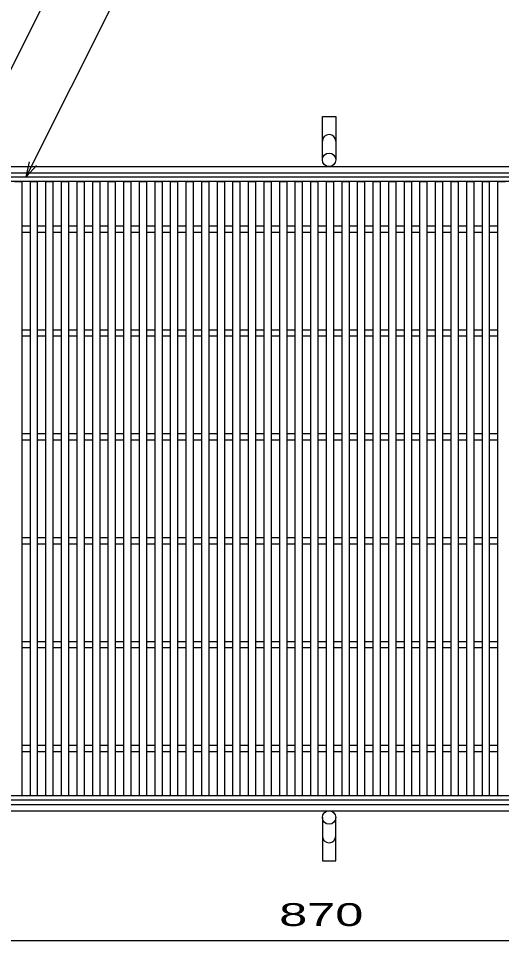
# Model space of a CAD drawing. Units: millimetres, scale not verified. Extents: x -1820 to 1731, y -1282 to 1054.
# Drawn here: x -1150 to -684, y -286 to 602 of the extents above; entities that cross this region are included whole.
import ezdxf
from ezdxf.enums import TextEntityAlignment as Align

# ---------------------------------------------------------------- set-up
doc = ezdxf.new("R2010")
doc.units = ezdxf.units.MM
doc.header["$LTSCALE"] = 10
for name, color, linetype, lineweight in [('16', 3, 'Continuous', 25), ('19', 6, 'Continuous', 25), ('22', 4, 'Continuous', 25)]:
    doc.layers.add(name, color=color, linetype=linetype, lineweight=lineweight)
doc.styles.add('ベクトル', font='')
doc.styles.get('ベクトル').set_extended_font_data('ベクトル')

msp = doc.modelspace()

# ---------------------------------------------------------------- linework, layer by layer
at = {"layer": '16'}
for p, q in [((-1348, 449), (-353, 449)), ((-353, 444.5), (-1348, 444.5)), ((-1153, 444.5), (-1146, 444.5)), ((-1146, -146.5), (-1146, 444.5)), ((-1138, -146.5), (-1138, 444.5)), ((-1138, 444.5), (-1131, 444.5)), ((-1131, -146.5), (-1131, 444.5)), ((-1123, -146.5), (-1123, 444.5)), ((-1123, 444.5), (-1116, 444.5)), ((-1116, -146.5), (-1116, 444.5)), ((-1108, -146.5), (-1108, 444.5)), ((-1108, 444.5), (-1101, 444.5)), ((-1101, -146.5), (-1101, 444.5)), ((-1093, -146.5), (-1093, 444.5)), ((-1093, 444.5), (-1086, 444.5)), ((-1086, -146.5), (-1086, 444.5)), ((-1078, -146.5), (-1078, 444.5)), ((-1078, 444.5), (-1071, 444.5)), ((-1071, -146.5), (-1071, 444.5)), ((-1063, -146.5), (-1063, 444.5)), ((-1063, 444.5), (-1056, 444.5)), ((-1056, -146.5), (-1056, 444.5)), ((-1048, -146.5), (-1048, 444.5)), ((-1048, 444.5), (-1041, 444.5)), ((-1041, -146.5), (-1041, 444.5)), ((-1033, -146.5), (-1033, 444.5)), ((-1033, 444.5), (-1026, 444.5)), ((-1026, -146.5), (-1026, 444.5)), ((-1018, -146.5), (-1018, 444.5)), ((-1018, 444.5), (-1011, 444.5)), ((-1011, -146.5), (-1011, 444.5)), ((-1003, -146.5), (-1003, 444.5)), ((-1003, 444.5), (-996, 444.5)), ((-996, -146.5), (-996, 444.5)), ((-988, -146.5), (-988, 444.5)), ((-988, 444.5), (-981, 444.5)), ((-981, -146.5), (-981, 444.5)), ((-973, -146.5), (-973, 444.5)), ((-973, 444.5), (-966, 444.5)), ((-966, -146.5), (-966, 444.5)), ((-958, -146.5), (-958, 444.5)), ((-958, 444.5), (-951, 444.5)), ((-951, -146.5), (-951, 444.5)), ((-943, -146.5), (-943, 444.5)), ((-943, 444.5), (-936, 444.5)), ((-936, -146.5), (-936, 444.5)), ((-928, -146.5), (-928, 444.5)), ((-928, 444.5), (-921, 444.5)), ((-921, -146.5), (-921, 444.5)), ((-913, -146.5), (-913, 444.5)), ((-913, 444.5), (-906, 444.5)), ((-906, -146.5), (-906, 444.5)), ((-898, -146.5), (-898, 444.5)), ((-898, 444.5), (-891, 444.5)), ((-891, -146.5), (-891, 444.5)), ((-883, -146.5), (-883, 444.5)), ((-883, 444.5), (-876, 444.5)), ((-876, -146.5), (-876, 444.5)), ((-868, -146.5), (-868, 444.5)), ((-868, 444.5), (-861, 444.5)), ((-861, -146.5), (-861, 444.5)), ((-853, -146.5), (-853, 444.5)), ((-853, 444.5), (-846, 444.5)), ((-846, -146.5), (-846, 444.5)), ((-838, -146.5), (-838, 444.5)), ((-838, 444.5), (-831, 444.5)), ((-831, -146.5), (-831, 444.5)), ((-823, -146.5), (-823, 444.5)), ((-823, 444.5), (-816, 444.5)), ((-816, -146.5), (-816, 444.5)), ((-808, -146.5), (-808, 444.5)), ((-808, 444.5), (-801, 444.5)), ((-801, -146.5), (-801, 444.5)), ((-793, -146.5), (-793, 444.5)), ((-793, 444.5), (-786, 444.5)), ((-786, -146.5), (-786, 444.5)), ((-778, -146.5), (-778, 444.5)), ((-778, 444.5), (-771, 444.5)), ((-771, -146.5), (-771, 444.5)), ((-763, -146.5), (-763, 444.5)), ((-763, 444.5), (-756, 444.5)), ((-756, -146.5), (-756, 444.5)), ((-748, -146.5), (-748, 444.5)), ((-748, 444.5), (-741, 444.5)), ((-741, -146.5), (-741, 444.5)), ((-733, -146.5), (-733, 444.5)), ((-733, 444.5), (-726, 444.5)), ((-726, -146.5), (-726, 444.5)), ((-718, -146.5), (-718, 444.5)), ((-718, 444.5), (-711, 444.5)), ((-711, -146.5), (-711, 444.5)), ((-703, -146.5), (-703, 444.5)), ((-703, 444.5), (-696, 444.5)), ((-696, -146.5), (-696, 444.5)), ((-688, -146.5), (-688, 444.5)), ((-688, 444.5), (-681, 444.5)), ((-1146, 402), (-1138, 402)), ((-1131, 402), (-1123, 402)), ((-1116, 402), (-1108, 402)), ((-1101, 402), (-1093, 402)), ((-1086, 402), (-1078, 402)), ((-1071, 402), (-1063, 402)), ((-1056, 402), (-1048, 402)), ((-1041, 402), (-1033, 402)), ((-1026, 402), (-1018, 402)), ((-1011, 402), (-1003, 402)), ((-996, 402), (-988, 402)), ((-981, 402), (-973, 402)), ((-966, 402), (-958, 402)), ((-951, 402), (-943, 402)), ((-936, 402), (-928, 402)), ((-921, 402), (-913, 402)), ((-906, 402), (-898, 402)), ((-891, 402), (-883, 402)), ((-876, 402), (-868, 402)), ((-861, 402), (-853, 402)), ((-846, 402), (-838, 402)), ((-831, 402), (-823, 402)), ((-816, 402), (-808, 402)), ((-801, 402), (-793, 402)), ((-786, 402), (-778, 402)), ((-771, 402), (-763, 402)), ((-756, 402), (-748, 402)), ((-741, 402), (-733, 402)), ((-726, 402), (-718, 402)), ((-711, 402), (-703, 402)), ((-696, 402), (-688, 402)), ((-1146, 396), (-1138, 396)), ((-1131, 396), (-1123, 396)), ((-1116, 396), (-1108, 396)), ((-1101, 396), (-1093, 396)), ((-1086, 396), (-1078, 396)), ((-1071, 396), (-1063, 396)), ((-1056, 396), (-1048, 396)), ((-1041, 396), (-1033, 396)), ((-1026, 396), (-1018, 396)), ((-1011, 396), (-1003, 396)), ((-996, 396), (-988, 396)), ((-981, 396), (-973, 396)), ((-966, 396), (-958, 396)), ((-951, 396), (-943, 396)), ((-936, 396), (-928, 396)), ((-921, 396), (-913, 396)), ((-906, 396), (-898, 396)), ((-891, 396), (-883, 396)), ((-876, 396), (-868, 396)), ((-861, 396), (-853, 396)), ((-846, 396), (-838, 396)), ((-831, 396), (-823, 396)), ((-816, 396), (-808, 396)), ((-801, 396), (-793, 396)), ((-786, 396), (-778, 396)), ((-771, 396), (-763, 396)), ((-756, 396), (-748, 396)), ((-741, 396), (-733, 396)), ((-726, 396), (-718, 396)), ((-711, 396), (-703, 396)), ((-696, 396), (-688, 396)), ((-1146, 302), (-1138, 302)), ((-1131, 302), (-1123, 302)), ((-1116, 302), (-1108, 302)), ((-1101, 302), (-1093, 302)), ((-1086, 302), (-1078, 302)), ((-1071, 302), (-1063, 302)), ((-1056, 302), (-1048, 302)), ((-1041, 302), (-1033, 302)), ((-1026, 302), (-1018, 302)), ((-1011, 302), (-1003, 302)), ((-996, 302), (-988, 302)), ((-981, 302), (-973, 302)), ((-966, 302), (-958, 302)), ((-951, 302), (-943, 302)), ((-936, 302), (-928, 302)), ((-921, 302), (-913, 302)), ((-906, 302), (-898, 302)), ((-891, 302), (-883, 302)), ((-876, 302), (-868, 302)), ((-861, 302), (-853, 302)), ((-846, 302), (-838, 302)), ((-831, 302), (-823, 302)), ((-816, 302), (-808, 302)), ((-801, 302), (-793, 302)), ((-786, 302), (-778, 302)), ((-771, 302), (-763, 302)), ((-756, 302), (-748, 302)), ((-741, 302), (-733, 302)), ((-726, 302), (-718, 302)), ((-711, 302), (-703, 302)), ((-696, 302), (-688, 302)), ((-1146, 296), (-1138, 296)), ((-1131, 296), (-1123, 296)), ((-1116, 296), (-1108, 296)), ((-1101, 296), (-1093, 296)), ((-1086, 296), (-1078, 296)), ((-1071, 296), (-1063, 296)), ((-1056, 296), (-1048, 296)), ((-1041, 296), (-1033, 296)), ((-1026, 296), (-1018, 296)), ((-1011, 296), (-1003, 296)), ((-996, 296), (-988, 296)), ((-981, 296), (-973, 296)), ((-966, 296), (-958, 296)), ((-951, 296), (-943, 296)), ((-936, 296), (-928, 296)), ((-921, 296), (-913, 296)), ((-906, 296), (-898, 296)), ((-891, 296), (-883, 296)), ((-876, 296), (-868, 296)), ((-861, 296), (-853, 296)), ((-846, 296), (-838, 296)), ((-831, 296), (-823, 296)), ((-816, 296), (-808, 296)), ((-801, 296), (-793, 296)), ((-786, 296), (-778, 296)), ((-771, 296), (-763, 296)), ((-756, 296), (-748, 296)), ((-741, 296), (-733, 296)), ((-726, 296), (-718, 296)), ((-711, 296), (-703, 296)), ((-696, 296), (-688, 296)), ((-1146, 202), (-1138, 202)), ((-1146, 196), (-1138, 196)), ((-1131, 202), (-1123, 202)), ((-1131, 196), (-1123, 196)), ((-1116, 202), (-1108, 202)), ((-1116, 196), (-1108, 196)), ((-1101, 202), (-1093, 202)), ((-1101, 196), (-1093, 196)), ((-1086, 202), (-1078, 202)), ((-1086, 196), (-1078, 196)), ((-1071, 202), (-1063, 202)), ((-1071, 196), (-1063, 196)), ((-1056, 202), (-1048, 202)), ((-1056, 196), (-1048, 196)), ((-1041, 202), (-1033, 202)), ((-1041, 196), (-1033, 196)), ((-1026, 202), (-1018, 202)), ((-1026, 196), (-1018, 196)), ((-1011, 202), (-1003, 202)), ((-1011, 196), (-1003, 196)), ((-996, 202), (-988, 202)), ((-996, 196), (-988, 196)), ((-981, 202), (-973, 202)), ((-981, 196), (-973, 196)), ((-966, 202), (-958, 202)), ((-966, 196), (-958, 196)), ((-951, 202), (-943, 202)), ((-951, 196), (-943, 196)), ((-936, 202), (-928, 202)), ((-936, 196), (-928, 196)), ((-921, 202), (-913, 202)), ((-921, 196), (-913, 196)), ((-906, 202), (-898, 202)), ((-906, 196), (-898, 196)), ((-891, 202), (-883, 202)), ((-891, 196), (-883, 196)), ((-876, 202), (-868, 202)), ((-876, 196), (-868, 196)), ((-861, 202), (-853, 202)), ((-861, 196), (-853, 196)), ((-846, 202), (-838, 202)), ((-846, 196), (-838, 196)), ((-831, 202), (-823, 202)), ((-831, 196), (-823, 196)), ((-816, 202), (-808, 202)), ((-816, 196), (-808, 196)), ((-801, 202), (-793, 202)), ((-801, 196), (-793, 196)), ((-786, 202), (-778, 202)), ((-786, 196), (-778, 196)), ((-771, 202), (-763, 202)), ((-771, 196), (-763, 196)), ((-756, 202), (-748, 202)), ((-756, 196), (-748, 196)), ((-741, 202), (-733, 202)), ((-741, 196), (-733, 196)), ((-726, 202), (-718, 202)), ((-726, 196), (-718, 196)), ((-711, 202), (-703, 202)), ((-711, 196), (-703, 196)), ((-696, 202), (-688, 202)), ((-696, 196), (-688, 196)), ((-1146, 102), (-1138, 102)), ((-1131, 102), (-1123, 102)), ((-1116, 102), (-1108, 102)), ((-1101, 102), (-1093, 102)), ((-1086, 102), (-1078, 102)), ((-1071, 102), (-1063, 102)), ((-1056, 102), (-1048, 102)), ((-1041, 102), (-1033, 102)), ((-1026, 102), (-1018, 102)), ((-1011, 102), (-1003, 102)), ((-996, 102), (-988, 102)), ((-981, 102), (-973, 102)), ((-966, 102), (-958, 102)), ((-951, 102), (-943, 102)), ((-936, 102), (-928, 102)), ((-921, 102), (-913, 102)), ((-906, 102), (-898, 102)), ((-891, 102), (-883, 102)), ((-876, 102), (-868, 102)), ((-861, 102), (-853, 102)), ((-846, 102), (-838, 102)), ((-831, 102), (-823, 102)), ((-816, 102), (-808, 102)), ((-801, 102), (-793, 102)), ((-786, 102), (-778, 102)), ((-771, 102), (-763, 102)), ((-756, 102), (-748, 102)), ((-741, 102), (-733, 102)), ((-726, 102), (-718, 102)), ((-711, 102), (-703, 102)), ((-696, 102), (-688, 102)), ((-1146, 96), (-1138, 96)), ((-1131, 96), (-1123, 96)), ((-1116, 96), (-1108, 96)), ((-1101, 96), (-1093, 96)), ((-1086, 96), (-1078, 96)), ((-1071, 96), (-1063, 96)), ((-1056, 96), (-1048, 96)), ((-1041, 96), (-1033, 96)), ((-1026, 96), (-1018, 96)), ((-1011, 96), (-1003, 96)), ((-996, 96), (-988, 96)), ((-981, 96), (-973, 96)), ((-966, 96), (-958, 96)), ((-951, 96), (-943, 96)), ((-936, 96), (-928, 96)), ((-921, 96), (-913, 96)), ((-906, 96), (-898, 96)), ((-891, 96), (-883, 96)), ((-876, 96), (-868, 96)), ((-861, 96), (-853, 96)), ((-846, 96), (-838, 96)), ((-831, 96), (-823, 96)), ((-816, 96), (-808, 96)), ((-801, 96), (-793, 96)), ((-786, 96), (-778, 96)), ((-771, 96), (-763, 96)), ((-756, 96), (-748, 96)), ((-741, 96), (-733, 96)), ((-726, 96), (-718, 96)), ((-711, 96), (-703, 96)), ((-696, 96), (-688, 96)), ((-1146, 2), (-1138, 2)), ((-1131, 2), (-1123, 2)), ((-1116, 2), (-1108, 2)), ((-1101, 2), (-1093, 2)), ((-1086, 2), (-1078, 2)), ((-1071, 2), (-1063, 2)), ((-1056, 2), (-1048, 2)), ((-1041, 2), (-1033, 2)), ((-1026, 2), (-1018, 2)), ((-1011, 2), (-1003, 2)), ((-996, 2), (-988, 2)), ((-981, 2), (-973, 2)), ((-966, 2), (-958, 2)), ((-951, 2), (-943, 2)), ((-936, 2), (-928, 2)), ((-921, 2), (-913, 2)), ((-906, 2), (-898, 2)), ((-891, 2), (-883, 2)), ((-876, 2), (-868, 2)), ((-861, 2), (-853, 2)), ((-846, 2), (-838, 2)), ((-831, 2), (-823, 2)), ((-816, 2), (-808, 2)), ((-801, 2), (-793, 2)), ((-786, 2), (-778, 2)), ((-771, 2), (-763, 2)), ((-756, 2), (-748, 2)), ((-741, 2), (-733, 2)), ((-726, 2), (-718, 2)), ((-711, 2), (-703, 2)), ((-696, 2), (-688, 2)), ((-1146, -4), (-1138, -4)), ((-1131, -4), (-1123, -4)), ((-1116, -4), (-1108, -4)), ((-1101, -4), (-1093, -4)), ((-1086, -4), (-1078, -4)), ((-1071, -4), (-1063, -4)), ((-1056, -4), (-1048, -4)), ((-1041, -4), (-1033, -4)), ((-1026, -4), (-1018, -4)), ((-1011, -4), (-1003, -4)), ((-996, -4), (-988, -4)), ((-981, -4), (-973, -4)), ((-966, -4), (-958, -4)), ((-951, -4), (-943, -4)), ((-936, -4), (-928, -4)), ((-921, -4), (-913, -4)), ((-906, -4), (-898, -4)), ((-891, -4), (-883, -4)), ((-876, -4), (-868, -4)), ((-861, -4), (-853, -4)), ((-846, -4), (-838, -4)), ((-831, -4), (-823, -4)), ((-816, -4), (-808, -4)), ((-801, -4), (-793, -4)), ((-786, -4), (-778, -4)), ((-771, -4), (-763, -4)), ((-756, -4), (-748, -4)), ((-741, -4), (-733, -4)), ((-726, -4), (-718, -4)), ((-711, -4), (-703, -4)), ((-696, -4), (-688, -4)), ((-1146, -98), (-1138, -98)), ((-1146, -104), (-1138, -104)), ((-1131, -98), (-1123, -98)), ((-1131, -104), (-1123, -104)), ((-1116, -98), (-1108, -98)), ((-1116, -104), (-1108, -104)), ((-1101, -98), (-1093, -98)), ((-1101, -104), (-1093, -104)), ((-1086, -98), (-1078, -98)), ((-1086, -104), (-1078, -104)), ((-1071, -98), (-1063, -98)), ((-1071, -104), (-1063, -104)), ((-1056, -98), (-1048, -98)), ((-1056, -104), (-1048, -104)), ((-1041, -98), (-1033, -98)), ((-1041, -104), (-1033, -104)), ((-1026, -98), (-1018, -98)), ((-1026, -104), (-1018, -104)), ((-1011, -98), (-1003, -98)), ((-1011, -104), (-1003, -104)), ((-996, -98), (-988, -98)), ((-996, -104), (-988, -104)), ((-981, -98), (-973, -98)), ((-981, -104), (-973, -104)), ((-966, -98), (-958, -98)), ((-966, -104), (-958, -104)), ((-951, -98), (-943, -98)), ((-951, -104), (-943, -104)), ((-936, -98), (-928, -98)), ((-936, -104), (-928, -104)), ((-921, -98), (-913, -98)), ((-921, -104), (-913, -104)), ((-906, -98), (-898, -98)), ((-906, -104), (-898, -104)), ((-891, -98), (-883, -98)), ((-891, -104), (-883, -104)), ((-876, -98), (-868, -98)), ((-876, -104), (-868, -104)), ((-861, -98), (-853, -98)), ((-861, -104), (-853, -104)), ((-846, -98), (-838, -98)), ((-846, -104), (-838, -104)), ((-831, -98), (-823, -98)), ((-831, -104), (-823, -104)), ((-816, -98), (-808, -98)), ((-816, -104), (-808, -104)), ((-801, -98), (-793, -98)), ((-801, -104), (-793, -104)), ((-786, -98), (-778, -98)), ((-786, -104), (-778, -104)), ((-771, -98), (-763, -98)), ((-771, -104), (-763, -104)), ((-756, -98), (-748, -98)), ((-756, -104), (-748, -104)), ((-741, -98), (-733, -98)), ((-741, -104), (-733, -104)), ((-726, -98), (-718, -98)), ((-726, -104), (-718, -104)), ((-711, -98), (-703, -98)), ((-711, -104), (-703, -104)), ((-696, -98), (-688, -98)), ((-696, -104), (-688, -104)), ((-1348, -146.5), (-353, -146.5)), ((-1153, -146.5), (-1146, -146.5)), ((-1138, -146.5), (-1131, -146.5)), ((-1123, -146.5), (-1116, -146.5)), ((-1108, -146.5), (-1101, -146.5)), ((-1093, -146.5), (-1086, -146.5)), ((-1078, -146.5), (-1071, -146.5)), ((-1063, -146.5), (-1056, -146.5)), ((-1048, -146.5), (-1041, -146.5)), ((-1033, -146.5), (-1026, -146.5)), ((-1018, -146.5), (-1011, -146.5)), ((-1003, -146.5), (-996, -146.5)), ((-988, -146.5), (-981, -146.5)), ((-973, -146.5), (-966, -146.5)), ((-958, -146.5), (-951, -146.5)), ((-943, -146.5), (-936, -146.5)), ((-928, -146.5), (-921, -146.5)), ((-913, -146.5), (-906, -146.5)), ((-898, -146.5), (-891, -146.5)), ((-883, -146.5), (-876, -146.5)), ((-868, -146.5), (-861, -146.5)), ((-853, -146.5), (-846, -146.5)), ((-838, -146.5), (-831, -146.5)), ((-823, -146.5), (-816, -146.5)), ((-808, -146.5), (-801, -146.5)), ((-793, -146.5), (-786, -146.5)), ((-778, -146.5), (-771, -146.5)), ((-763, -146.5), (-756, -146.5)), ((-748, -146.5), (-741, -146.5)), ((-733, -146.5), (-726, -146.5)), ((-718, -146.5), (-711, -146.5)), ((-703, -146.5), (-696, -146.5)), ((-688, -146.5), (-681, -146.5)), ((-353, -151), (-1348, -151))]:
    msp.add_line(p, q, dxfattribs=at)
at = {"layer": '19'}
for p, q in [((-857, 465.5), (-857, 507.12)), ((-857, 507.12), (-844, 507.12)), ((-844, 507.12), (-844, 465.5)), ((-1350.5, 459), (-350.5, 459)), ((-1350.5, 453), (-350.5, 453)), ((-1350.5, -155), (-350.5, -155)), ((-1350.5, -161), (-350.5, -161)), ((-857, -167.5), (-857, -209.12)), ((-844, -209.12), (-844, -167.5)), ((-857, -209.12), (-844, -209.12))]:
    msp.add_line(p, q, dxfattribs=at)
for centre in [(-850.5, 465.5), (-850.5, -167.5)]:
    msp.add_circle(centre, 6.5, dxfattribs=at)
for centre, start, end in [((-850.5, 483.34), 0, 180), ((-850.5, -185.34), 180, 0)]:
    msp.add_arc(centre, 6.5, start, end, dxfattribs=at)
at = {"layer": '22'}
for p, q in [((-1232, 402), (-1086.75, 692.5)), ((-1142, 449), (-1044.25, 644.5)), ((-1142, 449), (-1139, 463.6)), ((-1142, 449), (-1132, 460)), ((-1284.5, -286), (-414.5, -286))]:
    msp.add_line(p, q, dxfattribs=at)

# ---------------------------------------------------------------- texts
at = {"layer": '22', "color": 2, "style": 'ベクトル', "width": 1.65}
msp.add_text(' 870 ', height=21.99, dxfattribs=at).set_placement((-912, -261), align=Align.MIDDLE_LEFT)

doc.saveas('drawing.dxf')
